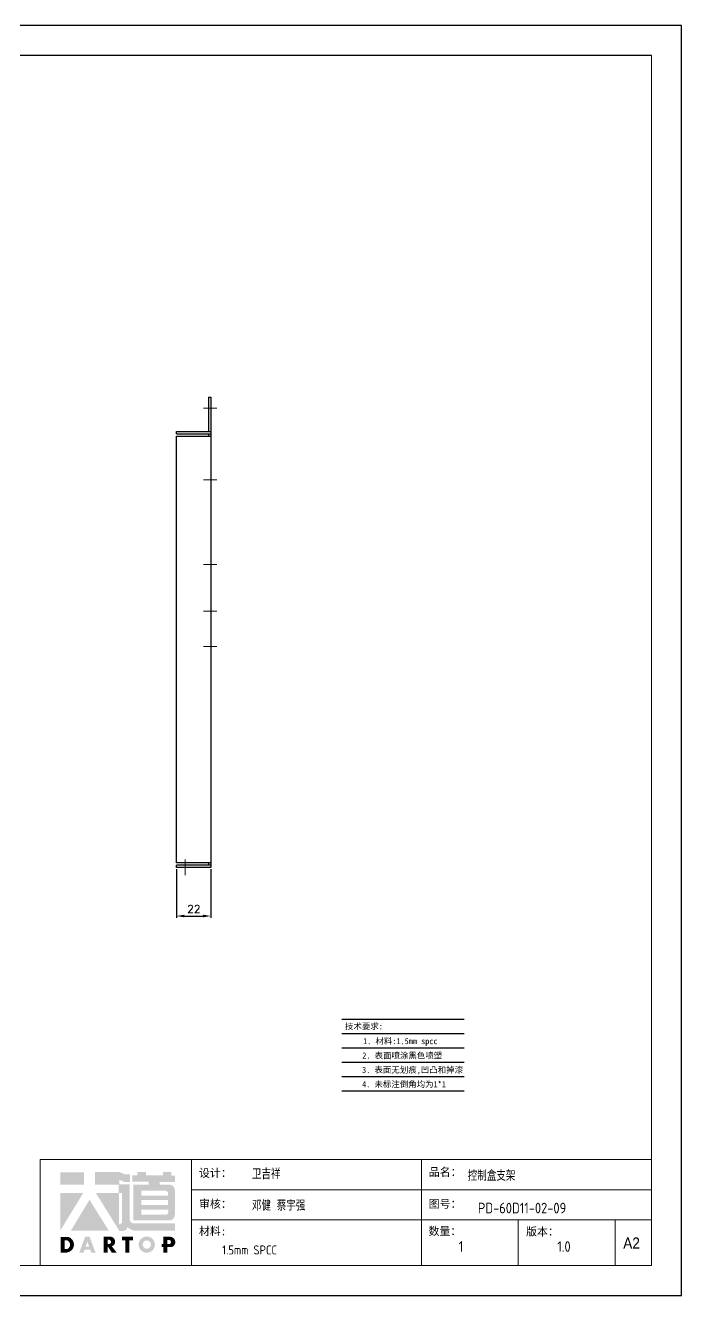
# Model space of a CAD drawing. Header units: millimetres. Extents: x -30327 to 34858, y 4015 to 75103.
# Drawn here: x 5848 to 6268, y 52753 to 53566 of the extents above; entities that cross this region are included whole.
import ezdxf
from ezdxf.enums import TextEntityAlignment as Align

# ---------------------------------------------------------------- set-up
doc = ezdxf.new("R2010")
doc.units = ezdxf.units.MM
doc.linetypes.add('CENTER2', pattern=[28.575, 19.05, -3.175, 3.175, -3.175])
for name, color, linetype, lineweight in [('A-TITLEBLOCK', 7, 'Continuous', 18), ('cen', 1, 'CENTER2', 9), ('dim', 2, 'Continuous', 9)]:
    doc.layers.add(name, color=color, linetype=linetype, lineweight=lineweight)
doc.layers.add('print', color=30, linetype='Continuous')
doc.styles.add('GB', font='GBENOR.SHX', dxfattribs={"bigfont": 'gbcbig.shx'})
doc.styles.add('HZ', font='')
doc.styles.add('SLDTEXTSTYLE0', font='simfang.ttf', dxfattribs={"bigfont": 'bigfont'})
doc.styles.add('SLDTEXTSTYLE1', font='Gothic.ttf', dxfattribs={"width": 0.913})
doc.styles.get("Standard").update_dxf_attribs({"font": 'txt', "bigfont": 'gbcbig.shx'})
doc.styles.get('HZ').set_extended_font_data('SimSun')
doc.dimstyles.new('small', dxfattribs={"dimtxt": 5, "dimasz": 5, "dimexe": 1.25, "dimexo": 1, "dimgap": 2, "dimtad": 1, "dimtxsty": 'Standard', "dimcen": 2.5, "dimadec": 0, "dimazin": 0, "dimtfac": 1, "dimtmove": 0, "dimatfit": 3, "dimfxl": 0, "dimarcsym": 0})

# ---------------------------------------------------------------- blocks, each defined once
blk = doc.blocks.new('*D1186')
at = {"layer": 'Defpoints', "color": 0}
for p in [(5944.85, 53026.65), (5966.85, 53026.65), (5966.85, 52995.62)]:
    blk.add_point(p, dxfattribs=at)
at = {"layer": 'dim', "color": 0, "lineweight": -2}
for p, q in [((5944.85, 53025.65), (5944.85, 52994.37)), ((5966.85, 53025.65), (5966.85, 52994.37)), ((5949.85, 52995.62), (5961.85, 52995.62))]:
    blk.add_line(p, q, dxfattribs=at)
at = {"layer": 'dim', "color": 0}
for points in [[(5949.85, 52996.46), (5949.85, 52994.79), (5944.85, 52995.62)], [(5961.85, 52996.46), (5961.85, 52994.79), (5966.85, 52995.62)]]:
    blk.add_solid(points, dxfattribs=at)
at = {"layer": 'dim', "color": 0, "insert": (5955.85, 53000.12), "char_height": 5, "attachment_point": 5}
blk.add_mtext('22', dxfattribs=at)
blk = doc.blocks.new('Dartop Logo')
at = {"true_color": 0xc40018}
h = blk.add_hatch(color=12, dxfattribs=at)
h.set_gradient(color1=(196, 0, 24), color2=(196, 0, 24), tint=1)
h.paths.add_polyline_path([(30.39, -3.87), (33.08, -5.04), (35.99, -5.04), (35.99, -1.19), (33.59, -1.19), (30.46, 0.05), (17.94, 0.05), (17.94, -6.46), (30.12, -6.46), (30.12, -6.59), (30.12, -10.75), (18.31, -10.75), (30.46, -30.31), (32.87, -30.31, 0.279375), (34.63, -28.6), (34.63, -28.51), (34.84, -28.51, 0.143145), (38.15, -30.2), (59.27, -30.2), (59.27, -26.49), (38.06, -26.49, -0.414214), (35.75, -24.18), (35.75, -6.26), (30.39, -6.26)])
h.paths.add_polyline_path([(30.25, -10.84), (31.8, -10.84), (31.8, -26.02, -0.088936), (30.9, -26.94), (30.24, -26.94)], flags=16)
h = blk.add_hatch(color=12, dxfattribs=at)
h.set_gradient(color1=(196, 0, 24), color2=(196, 0, 24), tint=1)
h.paths.add_polyline_path([(59.24, -1.73), (57.36, -1.73), (57.36, 0.06), (53.06, 0.06), (53.06, -1.64), (44.29, -1.64), (44.29, 0.15), (39.7, 0.15), (39.7, -1.67), (37.16, -1.67), (37.16, -4.97), (45.54, -4.97), (45.54, -6.42), (37.73, -6.42), (37.73, -24.88), (56.26, -24.88, 0.414214), (59.15, -21.99), (59.15, -9.35, 0.414214), (56.26, -6.46), (51.36, -6.46), (51.36, -5.03), (59.24, -5.03)])
h.paths.add_polyline_path([(54.21, -9.59, -0.414214), (55.66, -11.04), (55.66, -12.1), (41.79, -12.1), (41.79, -9.59)], flags=16)
h.paths.add_polyline_path([(55.57, -14.33), (55.57, -17.01), (41.88, -17.01), (41.88, -14.33)], flags=16)
h.paths.add_polyline_path([(55.75, -19.43), (55.75, -20.57, -0.414214), (54.3, -22.02), (41.88, -22.02), (41.88, -19.43)], flags=16)
h = blk.add_hatch(color=12, dxfattribs=at)
h.set_gradient(color1=(196, 0, 24), color2=(196, 0, 24), tint=1)
h.paths.add_polyline_path([(12.18, 0), (0, 0), (0, -6.37), (12.18, -6.37)])
h = blk.add_hatch(color=12, dxfattribs=at)
h.set_gradient(color1=(196, 0, 24), color2=(196, 0, 24), tint=1)
h.paths.add_polyline_path([(11.79, -10.83), (0.03, -10.83), (0.03, -30.03)])
h = blk.add_hatch(color=12, dxfattribs=at)
h.set_gradient(color1=(196, 0, 24), color2=(196, 0, 24), tint=1)
h.paths.add_polyline_path([(15.05, -14.31), (5.44, -30.15), (25.01, -30.15)])
at = {"true_color": 0x646464}
h = blk.add_hatch(color=251, dxfattribs=at)
h.set_gradient(color1=(100, 100, 100), color2=(100, 100, 100), tint=1)
h.paths.add_polyline_path([(4.15, -33.43), (0.11, -33.43), (0.11, -41.5), (3.51, -41.5, 0.793016)])
h.paths.add_polyline_path([(3.57, -39.73), (2.16, -39.73), (2.16, -35.19), (3.42, -35.19, -0.671361)], flags=16)
h = blk.add_hatch(color=251, dxfattribs=at)
h.set_gradient(color1=(100, 100, 100), color2=(100, 100, 100), tint=1)
h.paths.add_polyline_path([(15.08, -33.36), (12.78, -33.36), (9.82, -41.51), (12, -41.51), (12.51, -40.06), (15.46, -40.06), (15.99, -41.52), (18.19, -41.52)])
h.paths.add_polyline_path([(14.9, -38.51), (13.07, -38.51), (13.97, -35.95)], flags=16)
h = blk.add_hatch(color=251, dxfattribs=at)
h.set_gradient(color1=(100, 100, 100), color2=(100, 100, 100), tint=1)
h.paths.add_polyline_path([(26.27, -33.36), (22.3, -33.36), (22.3, -41.51), (24.4, -41.51), (24.4, -38.28), (26.55, -41.54), (29.09, -41.54), (26.61, -38.3, 0.744055)])
h.paths.add_polyline_path([(24.38, -37.08), (24.38, -34.94), (25.32, -34.94, -0.796809), (25.3, -37.08)], flags=16)
h = blk.add_hatch(color=251, dxfattribs=at)
h.set_gradient(color1=(100, 100, 100), color2=(100, 100, 100), tint=1)
h.paths.add_polyline_path([(37.44, -33.4), (31.88, -33.4), (31.88, -35.16), (33.61, -35.16), (33.61, -41.52), (35.69, -41.52), (35.69, -35.16), (37.44, -35.16)])
h = blk.add_hatch(color=251, dxfattribs=at)
h.set_gradient(color1=(100, 100, 100), color2=(100, 100, 100), tint=1)
h.paths.add_polyline_path([(40.46, -37.41, 1), (48.83, -37.41, 1)])
h.paths.add_polyline_path([(46.8, -37.41, -1), (42.5, -37.41, -1)], flags=16)
h = blk.add_hatch(color=251, dxfattribs=at)
h.set_gradient(color1=(100, 100, 100), color2=(100, 100, 100), tint=1)
h.paths.add_polyline_path([(56.85, -33.38), (56.73, -33.38), (53.19, -33.38), (53.19, -37.19), (52.26, -37.19), (52.26, -38.73), (53.18, -38.73), (53.18, -41.5), (55.24, -41.5), (55.24, -38.72), (57.51, -38.72, 0.812304)])
h.paths.add_polyline_path([(55.21, -37.18), (55.21, -35.05), (56.39, -35.05, -0.778213), (56.27, -37.18)], flags=16)
blk = doc.blocks.new('DT-A2-TITLE')
for p, q in [((594, 420), (0, 420)), ((594, 0), (594, 420)), ((584, 410), (10, 410))]:
    blk.add_line(p, q)
at = {"layer": 'A-TITLEBLOCK', "color": 7}
for p, q in [((584, 410), (584, 10)), ((594, 0), (594, 297)), ((382, 10), (382, 45)), ((584, 45), (382, 45)), ((432, 45), (432, 10)), ((508, 45), (508, 10)), ((584, 35), (432, 35)), ((432, 25), (584.08, 25)), ((540, 10), (540, 25)), ((572, 10), (572, 25)), ((10, 10), (584, 10)), ((0, 0), (594, 0))]:
    blk.add_line(p, q, dxfattribs=at)
at = {"layer": 'A-TITLEBLOCK', "xscale": 0.6400000000000001, "yscale": 0.6400000000000001, "zscale": 0.6400000000000001}
blk.add_blockref('Dartop Logo', (388.65, 40.81), dxfattribs=at)
at = {"style": 'GB'}
for tag, p, height in [('#设计', (451.96, 38.52), 3.5), ('#品名', (523.32, 37.95), 3.5), ('#审核', (451.99, 28.1), 3.5), ('#图号', (526.67, 27.2), 3.5), ('#材料说明', (442.15, 13.59), 3), ('#数量', (520.33, 14.51), 3.5), ('#版本', (552.92, 14.47), 3.5)]:
    blk.add_attdef(tag, p, '', height=height, dxfattribs=at)
at = {"layer": 'A-TITLEBLOCK', "color": 7, "attachment_point": 1}
for s, insert, char_height, style in [('设计：', (434.47, 41.87), 2.646, 'SLDTEXTSTYLE0'), ('品名：', (510.43, 42.19), 2.646, 'SLDTEXTSTYLE0'), ('审核：', (434.47, 31.64), 2.646, 'SLDTEXTSTYLE0'), ('图号：', (510.4, 31.66), 2.646, 'SLDTEXTSTYLE0'), ('材料:', (434.47, 22.62), 2.646, 'SLDTEXTSTYLE0'), ('数量：', (510.35, 22.64), 2.646, 'SLDTEXTSTYLE0'), ('版本：', (542.59, 22.48), 2.646, 'SLDTEXTSTYLE0'), ('A2', (574.7, 19.21), 3.704, 'SLDTEXTSTYLE1')]:
    blk.add_mtext(s, dxfattribs=dict(at, insert=insert, char_height=char_height, style=style))

msp = doc.modelspace()

# ---------------------------------------------------------------- linework, layer by layer
for p, q in [((5965.3473, 53327.6456), (5966.8473, 53327.6456)), ((5965.3473, 53327.6456), (5965.3473, 53305.6456)), ((5965.3473, 53327.6456), (5965.3473, 53305.6456)), ((5966.8473, 53327.6456), (5966.8473, 53026.6456)), ((5944.8473, 53304.1456), (5944.8473, 53305.6456)), ((5944.8473, 53305.6456), (5966.8473, 53305.6456)), ((5944.8473, 53304.1456), (5966.8473, 53304.1456)), ((5944.8473, 53029.6456), (5944.8473, 53302.6456)), ((5944.8473, 53302.6456), (5966.8473, 53302.6456)), ((5965.3473, 53304.1456), (5965.3473, 53302.6456)), ((5966.8473, 53029.6456), (5944.8473, 53029.6456)), ((5966.8473, 53028.1456), (5944.8473, 53028.1456)), ((5944.8473, 53026.6456), (5944.8473, 53028.1456)), ((5966.8473, 53026.6456), (5944.8473, 53026.6456)), ((5965.3473, 53029.6456), (5965.3473, 53028.1456))]:
    msp.add_line(p, q)
at = {"layer": 'cen', "ltscale": 4}
for p, q in [((5970.6191, 53320.6456), (5962.0406, 53320.6456)), ((5970.6191, 53274.6456), (5962.0406, 53274.6456)), ((5970.6191, 53220.6456), (5962.0406, 53220.6456)), ((5970.6191, 53190.6456), (5962.0406, 53190.6456)), ((5970.6191, 53168.1456), (5962.0406, 53168.1456))]:
    msp.add_line(p, q, dxfattribs=at)
at = {"layer": 'cen'}
msp.add_line((5950.3473, 53031.8834), (5950.3473, 53021.754), dxfattribs=at)
at = {"layer": 'Defpoints'}
for p, q in [((6050.5405, 52929.6992), (6128.8524, 52929.6992)), ((6050.5405, 52920.5046), (6128.8524, 52920.5046)), ((6050.5405, 52920.5046), (6128.8524, 52920.5046)), ((6050.5405, 52911.31), (6128.8524, 52911.31)), ((6050.5405, 52902.1154), (6128.8524, 52902.1154)), ((6050.5405, 52892.9208), (6128.8524, 52892.9208)), ((6050.5405, 52883.7262), (6128.8524, 52883.7262))]:
    msp.add_line(p, q, dxfattribs=at)
at = {"layer": 'print'}
msp.add_lwpolyline([(5118.3703, 52752.7093), (6267.9742, 52752.7093), (6267.9742, 53565.5605), (5118.3703, 53565.5605)], close=True, dxfattribs=at)

# ---------------------------------------------------------------- block references
at = {"xscale": 1.93536, "yscale": 1.93536, "zscale": 1.93536}
msp.add_blockref('DT-A2-TITLE', (5118.3703, 52752.7093), dxfattribs=at).add_auto_attribs({'#设计': '卫吉祥', '#审核': '邓健 蔡宇强', '#材料说明': '1.5mm SPCC', '#品名': '控制盒支架', '#图号': 'PD-60D11-02-09', '#数量': '1', '#版本': '1.0'})

# ---------------------------------------------------------------- texts
at = {"style": 'HZ'}
for s, height, p in [('技术要求:', 3.86173, (6064.7625, 52925.0588)), ('1. 材料:1.5mm spcc', 3.861726, (6088.048, 52915.5466)), ('    2. 表面喷涂黑色喷塑  ', 3.861726, (6086.6323, 52906.352)), ('3. 表面无划痕,凹凸和掉漆', 3.861726, (6095.9041, 52897.1574)), ('4. 未标注倒角均为1*1', 3.861726, (6090.3899, 52887.9628))]:
    msp.add_text(s, height=height, dxfattribs=at).set_placement(p, align=Align.MIDDLE_CENTER)

# ---------------------------------------------------------------- dimensions: what is measured, and where the dimension line sits
at = {"layer": 'dim'}
dim = msp.add_linear_dim(base=(5966.8473, 52995.6235), p1=(5944.8473, 53026.6456), p2=(5966.8473, 53026.6456), dimstyle='small', dxfattribs=at)
dim.commit()
dim.dimension.update_dxf_attribs({"geometry": '*D1186', "text_midpoint": (5955.8473, 53000.1235)})

doc.saveas('drawing.dxf')
